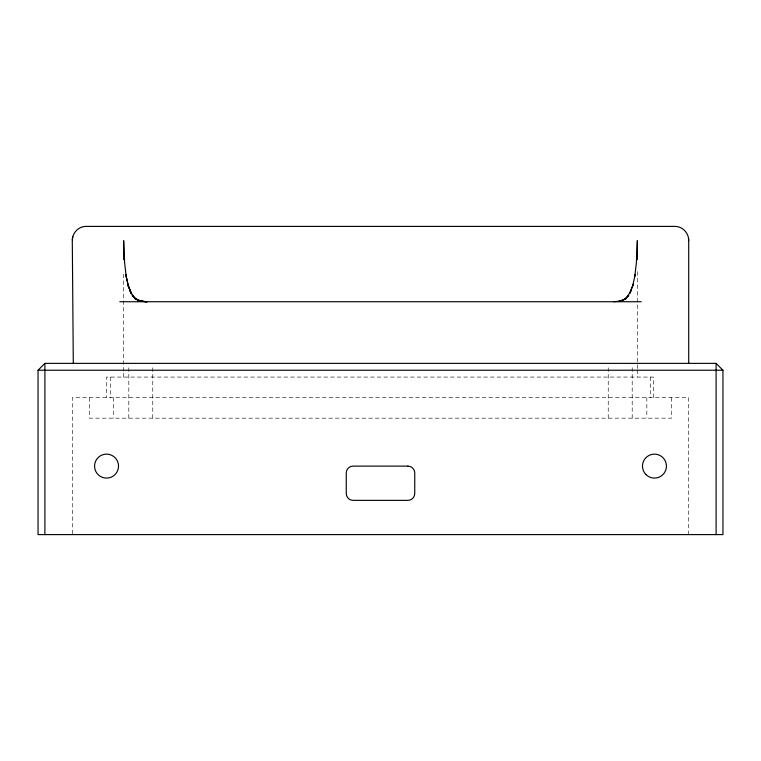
<?xml version="1.0" encoding="UTF-8"?>
<svg xmlns="http://www.w3.org/2000/svg" width="761" height="761" viewBox="0 0 761 761"><rect width="100%" height="100%" fill="white"/><g stroke="black" fill="none" stroke-linecap="round" stroke-linejoin="round"><path stroke-width="0.57" stroke-dasharray="3.81 2.85" d="M123.663 377.075L123.663 372.329M123.663 371.149L123.663 271.534M128.799 418.17L128.799 365.737M152.771 418.17L152.771 365.737M608.229 418.17L608.229 365.737M632.201 418.17L632.201 365.737M688.705 534.603L688.705 397.623L72.295 397.623L72.295 534.603M671.582 397.623L671.582 418.17L89.418 418.17L89.418 397.623M653.471 397.623L653.471 377.075L106.54 377.075L106.54 397.623M650.275 377.075L650.275 397.623M646.831 397.623L646.831 418.17M637.337 271.534L637.337 368.771M637.337 369.96L637.337 377.075M113.389 397.623L113.389 418.17M110.726 377.075L110.726 397.623"/><path stroke-width="1.14" d="M123.663 259.682L123.663 240.704L124.633 262.821L126.145 276.11L125.793 274.464L128.267 285.708L131.044 292.899M688.705 363.377L688.705 240.704C688.952 233.189 682.579 226.321 674.969 226.398L86.031 226.398C78.402 226.312 72.086 233.199 72.295 240.704L73.294 363.377M72.333 240.096L72.809 236.547M626.075 298.36L630.85 291.368L629.832 293.08L632.733 285.708L635.207 274.464L634.855 276.11L636.367 262.821L637.337 240.704L637.337 259.682M632.733 285.708L633.418 283.967L629.832 293.08M38.05 370.226L44.899 363.377L716.101 363.377L722.95 370.226L722.95 534.603L38.05 534.603L38.05 370.226L722.95 370.226M627.416 296.742L628.833 295.553L622.717 300.424L625.951 298.721L618.398 301.575L620.091 301.08L613.794 301.736M119.791 301.736L641.209 301.736M147.206 301.736L138.102 300.871L145.846 301.717M146.749 301.784L140.909 301.08L142.602 301.575L135.049 298.721L138.283 300.424L132.167 295.553L133.584 296.742M134.925 298.36L130.15 291.368L131.168 293.08L127.582 283.967L131.415 293.86M125.793 274.464L128.59 287.553M688.534 238.64L688.705 240.704M716.101 363.377L716.101 534.603M44.899 363.377L44.899 534.603M407.896 466.113L353.104 466.113A6.849 6.849 0 0 0 346.255 472.962L346.255 493.508A6.849 6.849 0 0 0 353.104 500.358L407.896 500.358A6.849 6.849 0 0 0 414.745 493.508L414.745 472.962A6.849 6.849 0 0 0 407.896 466.113M645.984 474.588A11.986 11.986 0 0 0 666.037 469.214A11.986 11.986 0 0 0 651.359 454.536A11.986 11.986 0 0 0 645.984 474.588M100.547 476.491A11.986 11.986 0 0 0 118.526 466.113A11.986 11.986 0 0 0 100.547 455.734A11.986 11.986 0 0 0 100.547 476.491"/></g></svg>
